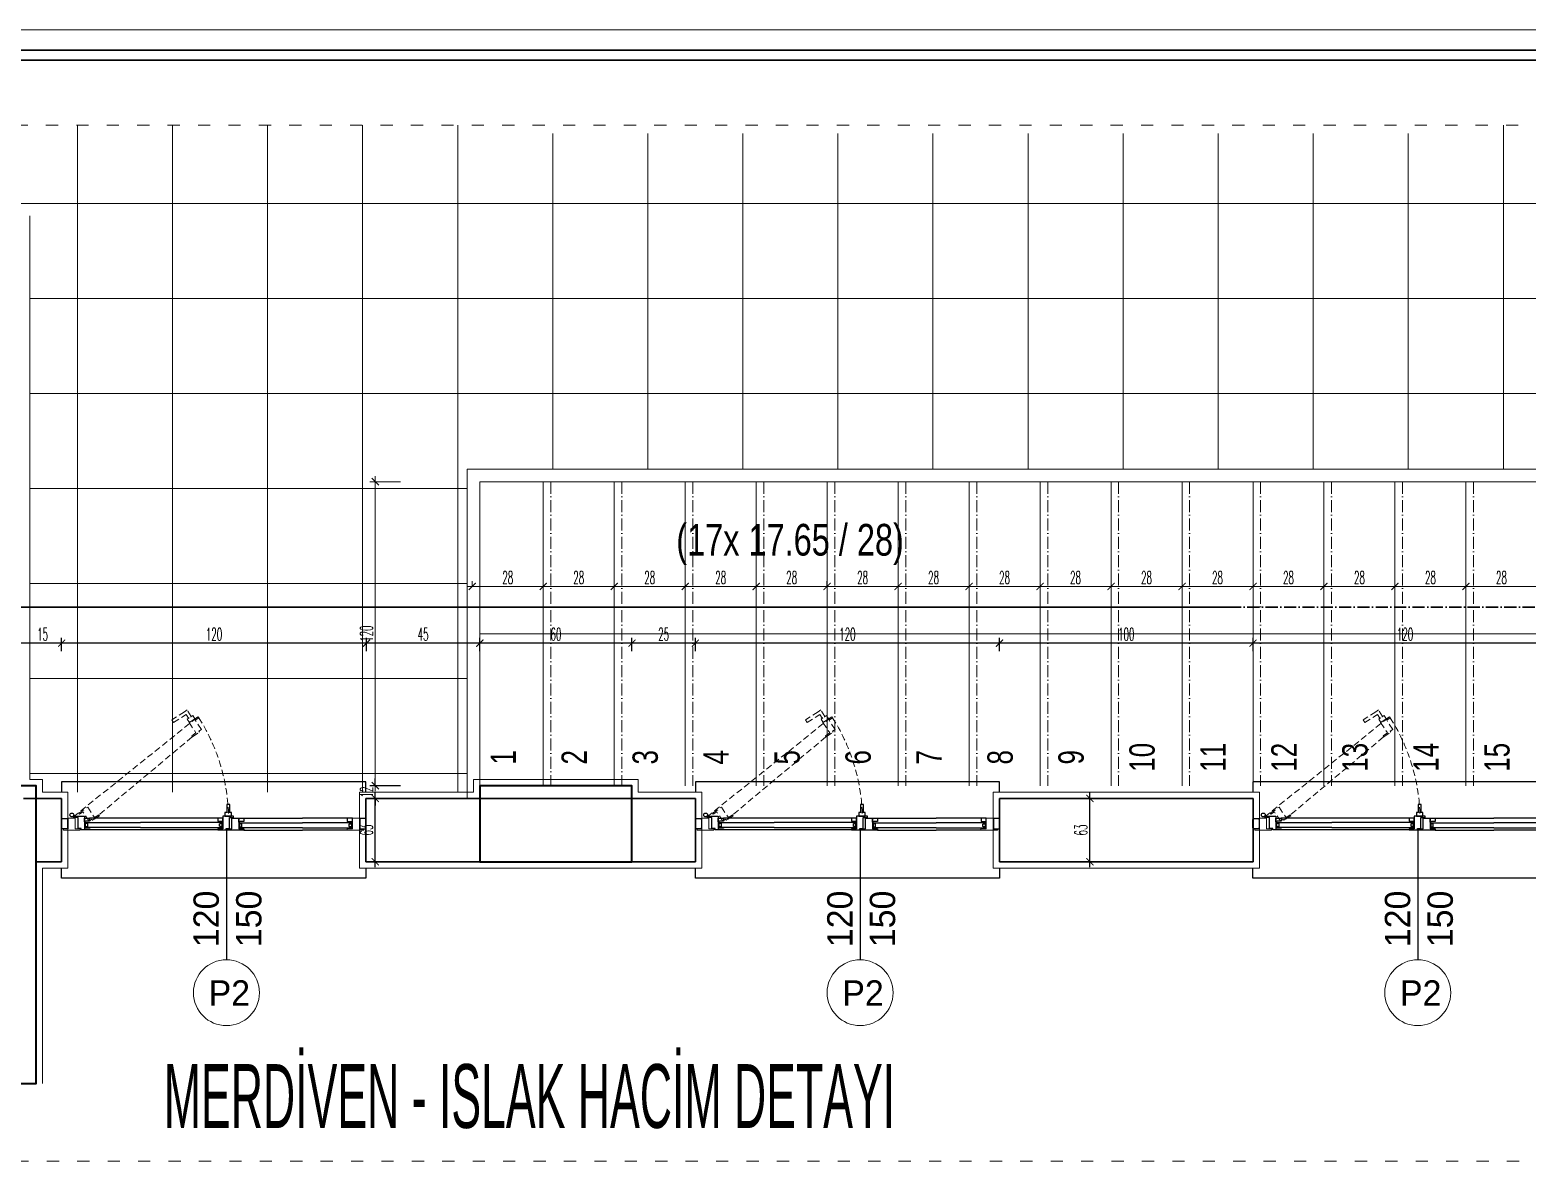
# Model space of a CAD drawing. Extents: x 775040 to 808375, y 4159409 to 4163651.
# Drawn here: x 802853 to 804330, y 4162172 to 4163289 of the extents above; entities that cross this region are included whole.
import ezdxf
from ezdxf.enums import TextEntityAlignment as Align

# ---------------------------------------------------------------- set-up
doc = ezdxf.new("R2010")
doc.units = 0
doc.header["$MEASUREMENT"] = 0
doc.header["$PDMODE"] = 3
for name, pattern in [('ACAD_ISO03W100', [30, 12, -18]), ('ACAD_ISO10W100', [18, 12, -3, 0, -3]), ('DUZ', [500, 500]), ('HIDDEN', [0.375, 0.25, -0.125])]:
    doc.linetypes.add(name, pattern=pattern)
doc.layers.get('0').update_dxf_attribs({"linetype": 'DUZ'})
for name, color, linetype in [('denizlik', 25, 'Continuous'), ('pencere', 3, 'Continuous'), ('POZ', 3, 'Continuous')]:
    doc.layers.add(name, color=color, linetype=linetype)
for name, color, linetype, lineweight in [('duvar', 7, 'Continuous', 25), ('KALIN', 30, 'Continuous', 18), ('KAPI', 1, 'Continuous', 15), ('Z_ duvar', 7, 'Continuous', 30), ('Z_antet', 31, 'Continuous', 30), ('Z_iç ölçü dikey', 111, 'Continuous', 25), ('Z_iç ölçü yatay', 75, 'Continuous', 20), ('Z_kesit çizgisi', 6, 'ACAD_ISO10W100', 30), ('Z_kolon', 2, 'Continuous', 40), ('Z_merdiven', 5, 'Continuous', 20), ('Z_sıva', 241, 'Continuous', 5), ('Z_tarama', 8, 'Continuous', 5), ('Z_yazı', 4, 'Continuous', 20), ('Z_çerçeve', 44, 'Continuous', 5)]:
    doc.layers.add(name, color=color, linetype=linetype, lineweight=lineweight)
doc.styles.add('10', font='swisscl.ttf', dxfattribs={"height": 10})
doc.styles.add('12.5', font='swisscl.ttf', dxfattribs={"height": 12.5})
doc.styles.add('M2', font='', dxfattribs={"height": 10})
doc.styles.add('OLCUIC', font='ROMANS.SHX', dxfattribs={"width": 0.5})
doc.styles.add('SIMPLEX', font='arial.ttf', dxfattribs={"width": 0.5})
doc.styles.get('M2').set_extended_font_data('Turkish Arial')
doc.dimstyles.new('ölçü 50', dxfattribs={"dimtxt": 12.5, "dimasz": 7, "dimexe": 5.3, "dimexo": 5, "dimgap": 2.5, "dimtad": 1, "dimdec": 0, "dimzin": 9, "dimdsep": 46, "dimtxsty": 'OLCUIC', "dimblk1": 'ARCHTICK', "dimblk2": 'ARCHTICK', "dimsah": 1, "dimcen": 0, "dimdle": 5.5, "dimadec": 0, "dimazin": 0, "dimtfac": 1, "dimtdec": 0, "dimtix": 1, "dimtofl": 0, "dimtmove": 1, "dimatfit": 3, "dimldrblk": 'ARCHTICK', "dimfxl": 0, "dimtolj": 1, "dimtzin": 0, "dimarcsym": 0})

# ---------------------------------------------------------------- blocks, each defined once
blk = doc.blocks.new('FAFA')
at = {"layer": 'denizlik'}
for points in [[(70653.35, -14418.76), (70653.35, -14414.76), (70533.35, -14414.76), (70533.35, -14418.76)], [(70653.35, -14448.76), (70653.35, -14452.76), (70533.35, -14452.76), (70533.35, -14448.76)]]:
    blk.add_lwpolyline(points, dxfattribs=at)
at = {"layer": 'duvar'}
for p, q in [((70533.35, -14421.26), (70533.35, -14446.26)), ((70653.35, -14421.26), (70653.35, -14441.26)), ((70653.35, -14421.26), (70653.35, -14446.26))]:
    blk.add_line(p, q, dxfattribs=at)
at = {"layer": 'KAPI', "color": 1, "linetype": 'HIDDEN', "ltscale": 10}
for p, q in [((70581.81, -14387.06), (70576.78, -14390.33)), ((70538, -14428.53), (70587.23, -14389.02)), ((70576.78, -14390.33), (70577.46, -14391.37)), ((70577.46, -14391.37), (70582.49, -14388.11)), ((70545.52, -14429.91), (70584.93, -14396.95))]:
    blk.add_line(p, q, dxfattribs=at)
for points in [[(70585.93, -14389.87), (70585.11, -14388.61), (70584.27, -14389.15), (70584.22, -14389.07), (70584.49, -14388.89), (70582.86, -14386.38), (70581.81, -14387.06)], [(70582.49, -14388.11), (70583.44, -14389.57), (70583.63, -14389.45), (70583.69, -14389.53), (70582.93, -14390.02), (70583.75, -14391.28), (70585.93, -14389.87)]]:
    blk.add_lwpolyline(points, dxfattribs=at)
for points in [[(70584.93, -14396.95), (70587.7, -14395.13), (70587.43, -14394.72), (70588.5, -14394.02), (70586.09, -14390.35), (70587.49, -14389.43), (70587.23, -14389.02), (70583.67, -14391.35), (70586.36, -14395.46), (70584.68, -14396.57)], [(70548.3, -14428.1), (70545.55, -14429.95), (70545.28, -14429.54), (70544.22, -14430.25), (70541.77, -14426.62), (70540.38, -14427.56), (70540.1, -14427.15), (70543.63, -14424.77), (70546.37, -14428.85), (70548.05, -14427.72)]]:
    blk.add_lwpolyline(points, close=True, dxfattribs=at)
at = {"layer": 'KAPI'}
for points in [[(70538.65, -14429.14), (70538.65, -14433.33), (70540.68, -14433.33), (70540.68, -14433.79), (70534.11, -14433.79), (70534.11, -14433.33), (70535.88, -14433.33), (70535.88, -14429.14), (70538.65, -14429.14)], [(70648.06, -14429.14), (70648.06, -14433.33), (70646.03, -14433.33), (70646.03, -14433.79), (70652.6, -14433.79), (70652.6, -14433.33), (70650.82, -14433.33), (70650.82, -14429.14), (70648.06, -14429.14)]]:
    blk.add_lwpolyline(points, dxfattribs=at)
for centre, radius in [((70537.4, -14427.83), 0.75), ((70598.35, -14497.98), 13)]:
    blk.add_circle(centre, radius, dxfattribs=at)
at = {"layer": 'KAPI', "color": 1, "linetype": 'HIDDEN', "ltscale": 10}
blk.add_arc((70523.58, -14429.93), 75.66, 2.04509, 32.7348, dxfattribs=at)
at = {"layer": 'pencere', "color": 1}
for p, q in [((70594.95, -14429.03), (70544.41, -14429.03)), ((70594.94, -14433.7), (70544.42, -14433.7)), ((70605.23, -14429.14), (70628.35, -14429.14)), ((70605.26, -14433.79), (70628.35, -14433.79)), ((70646.06, -14429.14), (70628.35, -14429.14)), ((70646.03, -14433.79), (70628.35, -14433.79))]:
    blk.add_line(p, q, dxfattribs=at)
at = {"layer": 'pencere'}
for points in [[(70544.42, -14433.7), (70541.11, -14433.7), (70541.11, -14433.21), (70539.83, -14433.21), (70539.83, -14428.83), (70538.15, -14428.83), (70538.15, -14428.33), (70542.4, -14428.33), (70542.4, -14433.24), (70544.42, -14433.24)], [(70594.94, -14433.7), (70598.25, -14433.7), (70598.25, -14433.21), (70599.53, -14433.21), (70599.53, -14428.82), (70601.21, -14428.82), (70601.21, -14428.33), (70596.96, -14428.33), (70596.96, -14433.24), (70594.94, -14433.24)], [(70542.83, -14431.2), (70542.81, -14431.2), (70542.78, -14431.21), (70542.75, -14431.22), (70542.73, -14431.24), (70542.71, -14431.27), (70542.69, -14431.3), (70542.68, -14431.33), (70542.67, -14431.36), (70542.67, -14431.4), (70542.67, -14432.2), (70542.67, -14432.2), (70542.67, -14432.23), (70542.68, -14432.27), (70542.69, -14432.3), (70542.71, -14432.33), (70542.73, -14432.35), (70542.75, -14432.37), (70542.78, -14432.39), (70542.81, -14432.39), (70542.83, -14432.4), (70543.5, -14432.4), (70543.53, -14432.39), (70543.56, -14432.39), (70543.58, -14432.37), (70543.61, -14432.35), (70543.63, -14432.33), (70543.65, -14432.3), (70543.66, -14432.27), (70543.67, -14432.23), (70543.67, -14432.2), (70543.67, -14431.4), (70543.67, -14431.36), (70543.66, -14431.33), (70543.65, -14431.3), (70543.63, -14431.27), (70543.61, -14431.24), (70543.58, -14431.22), (70543.56, -14431.21), (70543.53, -14431.2), (70543.5, -14431.2), (70542.83, -14431.2)], [(70596.52, -14431.2), (70596.55, -14431.2), (70596.58, -14431.21), (70596.61, -14431.22), (70596.63, -14431.24), (70596.65, -14431.27), (70596.67, -14431.3), (70596.68, -14431.33), (70596.69, -14431.36), (70596.69, -14431.4), (70596.69, -14432.2), (70596.69, -14432.2), (70596.69, -14432.23), (70596.68, -14432.26), (70596.67, -14432.3), (70596.65, -14432.32), (70596.63, -14432.35), (70596.61, -14432.37), (70596.58, -14432.38), (70596.55, -14432.39), (70596.52, -14432.4), (70595.86, -14432.4), (70595.83, -14432.39), (70595.8, -14432.38), (70595.77, -14432.37), (70595.75, -14432.35), (70595.73, -14432.32), (70595.71, -14432.3), (70595.7, -14432.26), (70595.69, -14432.23), (70595.69, -14432.2), (70595.69, -14431.4), (70595.69, -14431.36), (70595.7, -14431.33), (70595.71, -14431.3), (70595.73, -14431.27), (70595.75, -14431.24), (70595.77, -14431.22), (70595.8, -14431.21), (70595.83, -14431.2), (70595.86, -14431.2), (70596.52, -14431.2)], [(70605.26, -14433.33), (70605.26, -14433.79), (70598.69, -14433.79), (70598.69, -14433.33), (70600.47, -14433.33), (70600.47, -14429.15), (70603.23, -14429.14), (70603.23, -14433.33)], [(70605.23, -14430.42), (70603.72, -14430.42), (70603.51, -14430.49), (70603.3, -14430.59), (70603.23, -14430.64), (70603.23, -14429.14), (70605.23, -14429.14)], [(70603.66, -14431.31), (70603.63, -14431.31), (70603.6, -14431.32), (70603.57, -14431.33), (70603.55, -14431.35), (70603.53, -14431.38), (70603.51, -14431.41), (70603.5, -14431.44), (70603.49, -14431.47), (70603.49, -14431.51), (70603.49, -14432.31), (70603.49, -14432.31), (70603.49, -14432.34), (70603.5, -14432.37), (70603.51, -14432.41), (70603.53, -14432.43), (70603.55, -14432.46), (70603.57, -14432.48), (70603.6, -14432.49), (70603.63, -14432.5), (70603.66, -14432.51), (70604.32, -14432.51), (70604.35, -14432.5), (70604.38, -14432.49), (70604.41, -14432.48), (70604.43, -14432.46), (70604.45, -14432.43), (70604.47, -14432.41), (70604.48, -14432.37), (70604.49, -14432.34), (70604.49, -14432.31), (70604.49, -14431.51), (70604.49, -14431.47), (70604.48, -14431.44), (70604.47, -14431.41), (70604.45, -14431.38), (70604.43, -14431.35), (70604.41, -14431.33), (70604.38, -14431.32), (70604.35, -14431.31), (70604.32, -14431.31), (70603.66, -14431.31)], [(70646.06, -14430.42), (70647.57, -14430.42), (70647.78, -14430.49), (70647.99, -14430.59), (70648.06, -14430.64), (70648.06, -14429.14), (70646.06, -14429.14)], [(70647.63, -14431.31), (70647.66, -14431.31), (70647.69, -14431.32), (70647.72, -14431.33), (70647.74, -14431.35), (70647.76, -14431.38), (70647.78, -14431.41), (70647.79, -14431.44), (70647.8, -14431.47), (70647.8, -14431.51), (70647.8, -14432.31), (70647.8, -14432.31), (70647.8, -14432.34), (70647.79, -14432.37), (70647.78, -14432.41), (70647.76, -14432.43), (70647.74, -14432.46), (70647.72, -14432.48), (70647.69, -14432.49), (70647.66, -14432.5), (70647.63, -14432.51), (70646.97, -14432.51), (70646.94, -14432.5), (70646.91, -14432.49), (70646.88, -14432.48), (70646.86, -14432.46), (70646.84, -14432.43), (70646.82, -14432.41), (70646.81, -14432.37), (70646.8, -14432.34), (70646.8, -14432.31), (70646.8, -14431.51), (70646.8, -14431.47), (70646.81, -14431.44), (70646.82, -14431.41), (70646.84, -14431.38), (70646.86, -14431.35), (70646.88, -14431.33), (70646.91, -14431.32), (70646.94, -14431.31), (70646.97, -14431.31), (70647.63, -14431.31)]]:
    blk.add_lwpolyline(points, close=True, dxfattribs=at)
at = {"layer": 'pencere', "color": 234}
blk.add_lwpolyline([(70600.39, -14428.29), (70600.39, -14426.79), (70599.39, -14426.79), (70599.39, -14426.69), (70599.71, -14426.69), (70599.71, -14423.69), (70598.46, -14423.69), (70598.46, -14426.69), (70598.69, -14426.69), (70598.69, -14426.79), (70597.79, -14426.79), (70597.79, -14428.29), (70600.39, -14428.29)], dxfattribs=at)
at = {"layer": 'pencere'}
for points in [[(70533.35, -14429.56, -0.414214), (70533.65, -14429.26), (70535.43, -14429.26, -0.414214), (70535.73, -14429.56), (70535.73, -14432.96, -0.414214), (70535.43, -14433.26), (70533.65, -14433.26, -0.414214), (70533.35, -14432.96)], [(70653.35, -14429.56, 0.414214), (70653.05, -14429.26), (70651.28, -14429.26, 0.414214), (70650.98, -14429.56), (70650.98, -14432.96, 0.414214), (70651.28, -14433.26), (70653.05, -14433.26, 0.414214), (70653.35, -14432.96)]]:
    blk.add_lwpolyline(points, format="xyb", close=True, dxfattribs=at)
for points in [[(70543.04, -14430.31), (70542.9, -14430.31), (70542.69, -14430.38), (70542.48, -14430.49), (70542.4, -14430.54), (70542.4, -14429.03), (70544.41, -14429.03), (70544.41, -14430.31), (70544.09, -14430.31), (70542.9, -14430.31)], [(70564.48, -14432.81), (70542.67, -14432.81), (70542.67, -14430.8), (70564.48, -14430.8)], [(70564.48, -14432.81), (70596.69, -14432.81), (70596.69, -14430.8), (70564.48, -14430.8)], [(70596.32, -14430.31), (70596.46, -14430.31), (70596.67, -14430.38), (70596.88, -14430.48), (70596.96, -14430.54), (70596.96, -14429.03), (70594.95, -14429.03), (70594.95, -14430.31), (70595.27, -14430.31), (70596.46, -14430.31)], [(70628.35, -14432.92), (70603.49, -14432.92), (70603.49, -14430.91), (70628.35, -14430.91)], [(70628.35, -14432.92), (70647.8, -14432.92), (70647.8, -14430.91), (70628.35, -14430.91)]]:
    blk.add_lwpolyline(points, dxfattribs=at)
blk.add_circle((70537.4, -14427.83), 0.75, dxfattribs=at)
at = {"layer": 'POZ'}
blk.add_line((70598.35, -14433.7), (70598.35, -14484.98), dxfattribs=at)
at = {"layer": 'KAPI', "style": 'M2', "flags": 4}
blk.add_attdef('P2', (70591.33, -14503.09), '', height=10, dxfattribs=at)
at = {"layer": 'POZ', "style": 'M2', "flags": 4}
for tag, p in [('120', (70595.37, -14480)), ('150', (70612.19, -14480))]:
    blk.add_attdef(tag, p, '', height=10, rotation=90, dxfattribs=at)
blk = doc.blocks.new('_ARCHTICK')
at = {"color": 0, "linetype": 'ByBlock', "const_width": 0.15}
blk.add_lwpolyline([(-0.5, -0.5), (0.5, 0.5)], dxfattribs=at)
blk = doc.blocks.new('*D1173')
at = {"layer": 'Defpoints', "color": 0, "linetype": 'Continuous', "transparency": 16777216}
for p in [(803193.6, 4162530.4), (803260.9, 4162530.4), (803260.9, 4162467.9)]:
    blk.add_point(p, dxfattribs=at)
at = {"layer": 'Z_iç ölçü yatay', "color": 0, "linetype": 'Continuous', "lineweight": -2, "transparency": 16777216}
for p, q in [((803218.6, 4162530.4), (803188.3, 4162530.4)), ((803193.6, 4162462.4), (803193.6, 4162535.9)), ((803218.6, 4162467.9), (803188.3, 4162467.9))]:
    blk.add_line(p, q, dxfattribs=at)
at = {"layer": 'Z_iç ölçü yatay', "color": 0, "linetype": 'Continuous', "lineweight": -2, "transparency": 16777216, "xscale": 7, "yscale": 7, "zscale": 7}
for p, rotation in [((803193.6, 4162530.4), 90), ((803193.6, 4162467.9), 270)]:
    blk.add_blockref('_ARCHTICK', p, dxfattribs=dict(at, rotation=rotation))
at = {"layer": 'Z_iç ölçü yatay', "color": 0, "linetype": 'Continuous', "transparency": 16777216, "insert": (803184.9, 4162499.2), "char_height": 12.5, "attachment_point": 5, "rotation": 90, "style": 'OLCUIC'}
blk.add_mtext('\\A1;63', dxfattribs=at)
blk = doc.blocks.new('*D1174')
at = {"layer": 'Defpoints', "color": 0, "linetype": 'Continuous', "transparency": 16777216}
for p in [(803193.6, 4162542.9), (803333.9, 4162542.9), (803260.9, 4162530.4)]:
    blk.add_point(p, dxfattribs=at)
at = {"layer": 'Z_iç ölçü yatay', "color": 0, "linetype": 'Continuous', "lineweight": -2, "transparency": 16777216}
for p, q in [((803218.6, 4162542.9), (803188.3, 4162542.9)), ((803193.6, 4162542.9), (803193.6, 4162549.9)), ((803218.6, 4162530.4), (803188.3, 4162530.4)), ((803193.6, 4162530.4), (803193.6, 4162523.4))]:
    blk.add_line(p, q, dxfattribs=at)
at = {"layer": 'Z_iç ölçü yatay', "color": 0, "linetype": 'Continuous', "lineweight": -2, "transparency": 16777216, "xscale": 7, "yscale": 7, "zscale": 7}
for p, rotation in [((803193.6, 4162542.9), 270), ((803193.6, 4162530.4), 90)]:
    blk.add_blockref('_ARCHTICK', p, dxfattribs=dict(at, rotation=rotation))
at = {"layer": 'Z_iç ölçü yatay', "color": 0, "linetype": 'Continuous', "transparency": 16777216, "insert": (803184.9, 4162536.7), "char_height": 12.5, "attachment_point": 5, "rotation": 90, "style": 'OLCUIC'}
blk.add_mtext('\\A1;12', dxfattribs=at)
blk = doc.blocks.new('*D1175')
at = {"layer": 'Defpoints', "color": 0, "linetype": 'Continuous', "transparency": 16777216}
for p in [(803842.9, 4162530.4), (803898.4, 4162530.4), (803842.9, 4162467.9)]:
    blk.add_point(p, dxfattribs=at)
at = {"layer": 'Z_iç ölçü yatay', "color": 0, "linetype": 'Continuous', "lineweight": -2, "transparency": 16777216}
for p, q in [((803873.4, 4162530.4), (803903.7, 4162530.4)), ((803898.4, 4162462.4), (803898.4, 4162535.9)), ((803873.4, 4162467.9), (803903.7, 4162467.9))]:
    blk.add_line(p, q, dxfattribs=at)
at = {"layer": 'Z_iç ölçü yatay', "color": 0, "linetype": 'Continuous', "lineweight": -2, "transparency": 16777216, "xscale": 7, "yscale": 7, "zscale": 7}
for p, rotation in [((803898.4, 4162530.4), 90), ((803898.4, 4162467.9), 270)]:
    blk.add_blockref('_ARCHTICK', p, dxfattribs=dict(at, rotation=rotation))
at = {"layer": 'Z_iç ölçü yatay', "color": 0, "linetype": 'Continuous', "transparency": 16777216, "insert": (803889.6, 4162499.2), "char_height": 12.5, "attachment_point": 5, "rotation": 90, "style": 'OLCUIC'}
blk.add_mtext('\\A1;63', dxfattribs=at)

msp = doc.modelspace()

# ---------------------------------------------------------------- linework, layer by layer
at = {"layer": 'KALIN'}
for p, q in [((808375.4, 4163288.75), (801720.3, 4163288.75)), ((801740.3, 4163288.75), (808375.4, 4163288.75))]:
    msp.add_line(p, q, dxfattribs=at)
at = {"layer": 'Z_ duvar', "linetype": 'Continuous'}
for p, q in [((802884.25, 4162530.45), (802846.75, 4162530.45)), ((802884.25, 4162467.95), (802884.25, 4162530.45)), ((803184.25, 4162530.45), (803184.25, 4162467.95)), ((803509.25, 4162530.45), (803184.25, 4162530.45)), ((803509.25, 4162467.95), (803509.25, 4162530.45)), ((803959.25, 4162530.45), (803809.25, 4162530.45)), ((803809.25, 4162530.45), (803809.25, 4162467.95)), ((804059.25, 4162530.45), (803959.25, 4162530.45)), ((804059.25, 4162467.95), (804059.25, 4162530.45)), ((802859.25, 4162461.7), (802859.25, 4162467.95)), ((802859.25, 4162467.95), (802884.25, 4162467.95)), ((803184.25, 4162467.95), (803509.25, 4162467.95)), ((803809.25, 4162467.95), (804059.25, 4162467.95))]:
    msp.add_line(p, q, dxfattribs=at)
at = {"layer": 'Z_antet'}
for p, q in [((801860.3, 4163268.75), (808375.4, 4163268.75)), ((808375.4, 4163258.75), (801870.3, 4163258.75))]:
    msp.add_line(p, q, dxfattribs=at)
at = {"layer": 'Z_iç ölçü dikey', "color": 5, "linetype": 'Continuous'}
msp.add_line((803639.25, 4162739.58), (803639.25, 4162744.88), dxfattribs=at)
msp.add_line((803639.25, 4162739.58), (803639.25, 4162744.88), dxfattribs=at)
at = {"layer": 'Z_iç ölçü dikey', "linetype": 'Continuous'}
for p, q in [((802884.25, 4162675.58), (802884.25, 4162688.88)), ((802884.25, 4162675.58), (802884.25, 4162688.88)), ((803184.86, 4162675.58), (803184.86, 4162688.88)), ((803184.86, 4162675.58), (803184.86, 4162688.88)), ((803296.75, 4162675.58), (803296.75, 4162688.88)), ((803296.75, 4162675.58), (803296.75, 4162688.88)), ((803446.75, 4162675.58), (803446.75, 4162688.88)), ((803446.75, 4162675.58), (803446.75, 4162688.88)), ((803509.25, 4162675.58), (803509.25, 4162688.88)), ((803509.25, 4162675.58), (803509.25, 4162688.88)), ((803809.25, 4162675.58), (803809.25, 4162688.88)), ((803809.25, 4162675.58), (803809.25, 4162688.88)), ((804059.25, 4162675.58), (804059.25, 4162688.88)), ((804059.25, 4162675.58), (804059.25, 4162688.88)), ((802889.75, 4162683.58), (802841.25, 4162683.58)), ((803190.36, 4162683.58), (802878.75, 4162683.58)), ((803302.25, 4162683.58), (803179.36, 4162683.58)), ((803452.25, 4162683.58), (803291.25, 4162683.58)), ((803514.75, 4162683.58), (803441.25, 4162683.58)), ((803814.75, 4162683.58), (803503.75, 4162683.58)), ((804064.75, 4162683.58), (803803.75, 4162683.58)), ((804364.75, 4162683.58), (804053.75, 4162683.58))]:
    msp.add_line(p, q, dxfattribs=at)
at = {"layer": 'Z_iç ölçü yatay', "linetype": 'Continuous'}
for p, q in [((803193.61, 4162537.45), (803193.61, 4162848.45)), ((803218.61, 4162842.95), (803188.31, 4162842.95)), ((803218.61, 4162542.95), (803188.31, 4162542.95))]:
    msp.add_line(p, q, dxfattribs=at)
at = {"layer": 'Z_kesit çizgisi'}
for p, q in [((802143.22, 4162719.18), (804047.04, 4162719.18)), ((802623.73, 4162719.18), (804527.55, 4162719.18))]:
    msp.add_line(p, q, dxfattribs=at)
at = {"layer": 'Z_kolon', "linetype": 'Continuous'}
for points in [[(802796.75, 4162249.2), (802859.25, 4162249.2), (802859.25, 4162542.95), (802796.75, 4162542.95)], [(803446.75, 4162467.95), (803446.75, 4162542.95), (803296.75, 4162542.95), (803296.75, 4162467.95)]]:
    msp.add_lwpolyline(points, close=True, dxfattribs=at)
at = {"layer": 'Z_merdiven', "linetype": 'Continuous'}
for p, q in [((803359.25, 4162842.95), (803359.25, 4162542.95)), ((803429.25, 4162842.95), (803429.25, 4162542.95)), ((803499.25, 4162842.95), (803499.25, 4162542.95)), ((803569.25, 4162842.95), (803569.25, 4162542.95)), ((803639.25, 4162842.95), (803639.25, 4162542.95)), ((803709.25, 4162842.95), (803709.25, 4162542.95)), ((803779.25, 4162842.95), (803779.25, 4162542.95)), ((803849.25, 4162842.95), (803849.25, 4162542.95)), ((803919.25, 4162842.95), (803919.25, 4162542.95)), ((803989.25, 4162842.95), (803989.25, 4162542.95)), ((804059.25, 4162842.95), (804059.25, 4162542.95)), ((804129.25, 4162842.95), (804129.25, 4162542.95)), ((804199.25, 4162842.95), (804199.25, 4162542.95)), ((804269.25, 4162842.95), (804269.25, 4162542.95))]:
    msp.add_line(p, q, dxfattribs=at)
at = {"layer": 'Z_merdiven', "linetype": 'ACAD_ISO10W100'}
for p, q in [((803366.75, 4162842.95), (803366.75, 4162542.95)), ((803436.75, 4162842.95), (803436.75, 4162542.95)), ((803506.75, 4162842.95), (803506.75, 4162542.95)), ((803576.75, 4162842.95), (803576.75, 4162542.95)), ((803646.75, 4162842.95), (803646.75, 4162542.95)), ((803716.75, 4162842.95), (803716.75, 4162542.95)), ((803786.75, 4162842.95), (803786.75, 4162542.95)), ((803856.75, 4162842.95), (803856.75, 4162542.95)), ((803926.75, 4162842.95), (803926.75, 4162542.95)), ((803996.75, 4162842.95), (803996.75, 4162542.95)), ((804066.75, 4162842.95), (804066.75, 4162542.95)), ((804136.75, 4162842.95), (804136.75, 4162542.95)), ((804206.75, 4162842.95), (804206.75, 4162542.95)), ((804276.75, 4162842.95), (804276.75, 4162542.95))]:
    msp.add_line(p, q, dxfattribs=at)
at = {"layer": 'Z_merdiven', "color": 1}
for p, q in [((803289.25, 4162739.58), (803289.25, 4162744.88)), ((803359.25, 4162739.58), (803359.25, 4162744.88)), ((803359.25, 4162739.58), (803359.25, 4162744.88)), ((803359.25, 4162739.58), (803359.25, 4162744.88)), ((803429.25, 4162739.58), (803429.25, 4162744.88)), ((803429.25, 4162739.58), (803429.25, 4162744.88)), ((803499.25, 4162739.58), (803499.25, 4162744.88)), ((803499.25, 4162739.58), (803499.25, 4162744.88)), ((803569.25, 4162739.58), (803569.25, 4162744.88)), ((803569.25, 4162739.58), (803569.25, 4162744.88)), ((803709.25, 4162739.58), (803709.25, 4162744.88)), ((803709.25, 4162739.58), (803709.25, 4162744.88)), ((803779.25, 4162739.58), (803779.25, 4162744.88)), ((803779.25, 4162739.58), (803779.25, 4162744.88)), ((803849.25, 4162739.58), (803849.25, 4162744.88)), ((803849.25, 4162739.58), (803849.25, 4162744.88)), ((803919.25, 4162739.58), (803919.25, 4162744.88)), ((803919.25, 4162739.58), (803919.25, 4162744.88)), ((803989.25, 4162739.58), (803989.25, 4162744.88)), ((803989.25, 4162739.58), (803989.25, 4162744.88)), ((804059.25, 4162739.58), (804059.25, 4162744.88)), ((804059.25, 4162739.58), (804059.25, 4162744.88)), ((804129.25, 4162739.58), (804129.25, 4162744.88)), ((804129.25, 4162739.58), (804129.25, 4162744.88)), ((804199.25, 4162739.58), (804199.25, 4162744.88)), ((804199.25, 4162739.58), (804199.25, 4162744.88)), ((804269.25, 4162739.58), (804269.25, 4162744.88)), ((804269.25, 4162739.58), (804269.25, 4162744.88)), ((803283.75, 4162739.58), (803364.75, 4162739.58)), ((803353.75, 4162739.58), (803434.75, 4162739.58)), ((803423.75, 4162739.58), (803504.75, 4162739.58)), ((803493.75, 4162739.58), (803574.75, 4162739.58)), ((803563.75, 4162739.58), (803644.75, 4162739.58)), ((803633.75, 4162739.58), (803714.75, 4162739.58)), ((803703.75, 4162739.58), (803784.75, 4162739.58)), ((803773.75, 4162739.58), (803854.75, 4162739.58)), ((803843.75, 4162739.58), (803924.75, 4162739.58)), ((803913.75, 4162739.58), (803994.75, 4162739.58)), ((803983.75, 4162739.58), (804064.75, 4162739.58)), ((804053.75, 4162739.58), (804134.75, 4162739.58)), ((804123.75, 4162739.58), (804204.75, 4162739.58)), ((804193.75, 4162739.58), (804274.75, 4162739.58)), ((804263.75, 4162739.58), (804344.75, 4162739.58))]:
    msp.add_line(p, q, dxfattribs=at)
at = {"layer": 'Z_merdiven', "color": 1, "linetype": 'Continuous'}
msp.add_line((803296.75, 4162692.95), (804416.75, 4162692.95), dxfattribs=at)
for points in [[(804416.75, 4162842.95), (804416.75, 4162855.45), (803284.25, 4162855.45), (803284.25, 4162530.45)], [(804416.75, 4162842.95), (803296.75, 4162842.95), (803296.75, 4162530.45)]]:
    msp.add_lwpolyline(points, dxfattribs=at)
at = {"layer": 'Z_sıva', "linetype": 'Continuous'}
for p, q in [((802853, 4163105.45), (802853, 4162549.2)), ((802853, 4162549.2), (802865.5, 4162549.2)), ((802865.5, 4162549.2), (802865.5, 4162536.7)), ((802865.5, 4162536.7), (802890.5, 4162536.7)), ((802890.5, 4162536.7), (802890.5, 4162461.7)), ((802890.5, 4162461.7), (802865.5, 4162461.7)), ((802865.5, 4162461.7), (802865.5, 4162249.2))]:
    msp.add_line(p, q, dxfattribs=at)
for points in [[(803515.5, 4162461.7), (803178, 4162461.7), (803178, 4162536.7), (803290.5, 4162536.7), (803290.5, 4162549.2), (803453, 4162549.2), (803453, 4162536.7), (803515.5, 4162536.7)], [(804065.5, 4162461.7), (803803, 4162461.7), (803803, 4162536.7), (803959.25, 4162536.7), (804065.5, 4162536.7)]]:
    msp.add_lwpolyline(points, close=True, dxfattribs=at)
at = {"layer": 'Z_tarama'}
for p, q in [((802899.89, 4162536.7), (802899.89, 4163194.9)), ((802993.64, 4162536.7), (802993.64, 4163194.9)), ((803087.39, 4162536.7), (803087.39, 4163194.9)), ((803181.14, 4162536.7), (803181.14, 4163194.9)), ((803274.89, 4162536.7), (803274.89, 4163194.9)), ((803368.64, 4162855.45), (803368.64, 4163186.7)), ((803462.39, 4162855.45), (803462.39, 4163186.7)), ((803556.14, 4162855.45), (803556.14, 4163186.7)), ((803649.89, 4162855.45), (803649.89, 4163186.7)), ((803743.64, 4162855.45), (803743.64, 4163186.7)), ((803837.39, 4162855.45), (803837.39, 4163186.7)), ((803931.14, 4162855.45), (803931.14, 4163186.7)), ((804024.89, 4162855.45), (804024.89, 4163186.7)), ((804118.64, 4162855.45), (804118.64, 4163186.7)), ((804212.39, 4162855.45), (804212.39, 4163186.7)), ((804306.14, 4162855.45), (804306.14, 4163194.9)), ((804680.8, 4163117.59), (802403, 4163117.59)), ((804680.8, 4163023.84), (802853, 4163023.84)), ((804680.8, 4162930.09), (802853, 4162930.09)), ((803284.25, 4162836.34), (802853, 4162836.34)), ((803284.25, 4162742.59), (802853, 4162742.59)), ((803284.25, 4162648.84), (802853, 4162648.84)), ((803284.25, 4162555.09), (802853, 4162555.09))]:
    msp.add_line(p, q, dxfattribs=at)
at = {"layer": 'Z_çerçeve', "linetype": 'ACAD_ISO03W100'}
for p, q in [((804680.8, 4163194.9), (802209.71, 4163194.9)), ((802209.71, 4162172.49), (804680.8, 4162172.49))]:
    msp.add_line(p, q, dxfattribs=at)

# ---------------------------------------------------------------- block references
at = {"layer": 'Z_iç ölçü dikey', "linetype": 'Continuous', "xscale": 7, "yscale": 7, "zscale": 7, "rotation": 180}
for p in [(802884.25, 4162683.58), (803184.86, 4162683.58), (803296.75, 4162683.58), (803446.75, 4162683.58), (803509.25, 4162683.58), (803809.25, 4162683.58), (804059.25, 4162683.58)]:
    msp.add_blockref('_ARCHTICK', p, dxfattribs=at)
at = {"layer": 'Z_iç ölçü dikey', "linetype": 'Continuous', "xscale": 7, "yscale": 7, "zscale": 7}
for p in [(802884.25, 4162683.58), (803184.86, 4162683.58), (803296.75, 4162683.58), (803446.75, 4162683.58), (803509.25, 4162683.58), (803809.25, 4162683.58), (804059.25, 4162683.58)]:
    msp.add_blockref('_ARCHTICK', p, dxfattribs=at)
at = {"layer": 'Z_iç ölçü yatay', "linetype": 'Continuous', "xscale": 7, "yscale": 7, "zscale": 7}
for p, rotation in [((803193.61, 4162842.95), 90), ((803193.61, 4162542.95), 270)]:
    msp.add_blockref('_ARCHTICK', p, dxfattribs=dict(at, rotation=rotation))
at = {"layer": 'Z_kolon'}
ref = msp.add_blockref('FAFA', (626550.87, 4198583.6), dxfattribs=dict(at, xscale=2.5, yscale=2.5, zscale=2.5))
ref.add_attrib('P2', 'P2', (803029.19, 4162325.88), dxfattribs={"layer": 'KAPI', "height": 25, "style": 'M2'})
ref.add_attrib('120', '120', (803039.29, 4162383.59), dxfattribs={"layer": 'POZ', "height": 25, "rotation": 90, "style": 'M2'})
ref.add_attrib('150', '150', (803081.33, 4162383.59), dxfattribs={"layer": 'POZ', "height": 25, "rotation": 90, "style": 'M2'})
ref = msp.add_blockref('FAFA', (627175.87, 4198583.6), dxfattribs=dict(at, xscale=2.5, yscale=2.5, zscale=2.5))
ref.add_attrib('P2', 'P2', (803654.19, 4162325.88), dxfattribs={"layer": 'KAPI', "height": 25, "style": 'M2'})
ref.add_attrib('120', '120', (803664.29, 4162383.59), dxfattribs={"layer": 'POZ', "height": 25, "rotation": 90, "style": 'M2'})
ref.add_attrib('150', '150', (803706.33, 4162383.59), dxfattribs={"layer": 'POZ', "height": 25, "rotation": 90, "style": 'M2'})
ref = msp.add_blockref('FAFA', (627725.87, 4198583.6), dxfattribs=dict(at, xscale=2.5, yscale=2.5, zscale=2.5))
ref.add_attrib('P2', 'P2', (804204.19, 4162325.88), dxfattribs={"layer": 'KAPI', "height": 25, "style": 'M2'})
ref.add_attrib('120', '120', (804214.29, 4162383.59), dxfattribs={"layer": 'POZ', "height": 25, "rotation": 90, "style": 'M2'})
ref.add_attrib('150', '150', (804256.33, 4162383.59), dxfattribs={"layer": 'POZ', "height": 25, "rotation": 90, "style": 'M2'})
at = {"layer": 'Z_merdiven', "color": 1, "xscale": 7, "yscale": 7, "zscale": 7, "rotation": 180}
for p in [(803289.25, 4162739.58), (803359.25, 4162739.58), (803359.25, 4162739.58), (803429.25, 4162739.58), (803499.25, 4162739.58), (803569.25, 4162739.58), (803639.25, 4162739.58), (803709.25, 4162739.58), (803779.25, 4162739.58), (803849.25, 4162739.58), (803919.25, 4162739.58), (803989.25, 4162739.58), (804059.25, 4162739.58), (804129.25, 4162739.58), (804199.25, 4162739.58), (804269.25, 4162739.58)]:
    msp.add_blockref('_ARCHTICK', p, dxfattribs=at)
at = {"layer": 'Z_merdiven', "color": 1, "xscale": 7, "yscale": 7, "zscale": 7}
for p in [(803359.25, 4162739.58), (803429.25, 4162739.58), (803499.25, 4162739.58), (803569.25, 4162739.58), (803639.25, 4162739.58), (803709.25, 4162739.58), (803779.25, 4162739.58), (803849.25, 4162739.58), (803919.25, 4162739.58), (803989.25, 4162739.58), (804059.25, 4162739.58), (804129.25, 4162739.58), (804199.25, 4162739.58), (804269.25, 4162739.58)]:
    msp.add_blockref('_ARCHTICK', p, dxfattribs=at)

# ---------------------------------------------------------------- texts
at = {"layer": 'Z_iç ölçü dikey', "linetype": 'Continuous', "char_height": 12.5, "attachment_point": 5, "style": 'OLCUIC'}
for s, insert in [('\\A1;15', (802865.5, 4162692.33)), ('\\A1;120', (803034.55, 4162692.33)), ('\\A1;45', (803240.8, 4162692.33)), ('\\A1;60', (803371.75, 4162692.33)), ('\\A1;25', (803478, 4162692.33)), ('\\A1;120', (803659.25, 4162692.33)), ('\\A1;100', (803934.25, 4162692.33)), ('\\A1;120', (804209.25, 4162692.33))]:
    msp.add_mtext(s, dxfattribs=dict(at, insert=insert))
at = {"layer": 'Z_iç ölçü yatay', "linetype": 'Continuous', "insert": (803184.86, 4162692.95), "char_height": 12.5, "attachment_point": 5, "rotation": 90, "style": 'OLCUIC'}
msp.add_mtext('\\A1;120', dxfattribs=at)
at = {"layer": 'Z_merdiven', "color": 1, "char_height": 12.5, "attachment_point": 5, "style": 'OLCUIC'}
for insert in [(803324.25, 4162748.33), (803394.25, 4162748.33), (803464.25, 4162748.33), (803534.25, 4162748.33), (803604.25, 4162748.33), (803674.25, 4162748.33), (803744.25, 4162748.33), (803814.25, 4162748.33), (803884.25, 4162748.33), (803954.25, 4162748.33), (804024.25, 4162748.33), (804094.25, 4162748.33), (804164.25, 4162748.33), (804234.25, 4162748.33), (804304.25, 4162748.33)]:
    msp.add_mtext('\\A1;28', dxfattribs=dict(at, insert=insert))
at = {"layer": 'Z_yazı', "ltscale": 0.01, "style": '12.5'}
msp.add_text('(17x 17.65 / 28)', height=31.25, dxfattribs=at).set_placement((803602.67, 4162785.63), align=Align.MIDDLE_CENTER)
at = {"layer": 'Z_yazı', "ltscale": 0.01, "style": '10'}
for s, p in [('10', (803949.77, 4162570.97)), ('11', (804019.77, 4162570.97)), ('12', (804089.77, 4162570.97)), ('13', (804159.77, 4162570.97)), ('14', (804229.77, 4162570.97)), ('15', (804299.77, 4162570.97)), ('1', (803319.77, 4162570.97)), ('2', (803389.77, 4162570.97)), ('3', (803459.77, 4162570.97)), ('4', (803529.77, 4162570.97)), ('5', (803599.77, 4162570.97)), ('6', (803669.77, 4162570.97)), ('7', (803739.77, 4162570.97)), ('8', (803809.77, 4162570.97)), ('9', (803879.77, 4162570.97))]:
    msp.add_text(s, height=25, rotation=90, dxfattribs=at).set_placement(p, align=Align.MIDDLE_CENTER)
at = {"layer": 'Z_yazı', "ltscale": 0.01, "style": 'SIMPLEX', "width": 0.5}
msp.add_text('MERDİVEN - ISLAK HACİM DETAYI', height=63, dxfattribs=at).set_placement((802985.04, 4162205.17))

# ---------------------------------------------------------------- dimensions: what is measured, and where the dimension line sits
at = {"layer": 'Z_iç ölçü yatay', "linetype": 'Continuous'}
for base, p1, p2, picture, middle in [((803193.6089039, 4162542.9489647), (803260.9294443, 4162530.4489648), (803333.8600298, 4162542.9489647), '*D1174', (803184.8589039, 4162536.6989648)), ((803193.60890386, 4162530.44896481), (803260.92944429, 4162467.94896481), (803260.92944428, 4162530.44896481), '*D1173', (803184.85890386, 4162499.19896481)), ((803898.3793602, 4162530.448965), (803842.9462296, 4162467.9489649), (803842.9462296, 4162530.448965), '*D1175', (803889.6293602, 4162499.198965))]:
    dim = msp.add_linear_dim(base=base, p1=p1, p2=p2, angle=90, dimstyle='ölçü 50', dxfattribs=at)
    dim.commit()
    dim.dimension.update_dxf_attribs({"geometry": picture, "text_midpoint": middle})

doc.saveas('drawing.dxf')
